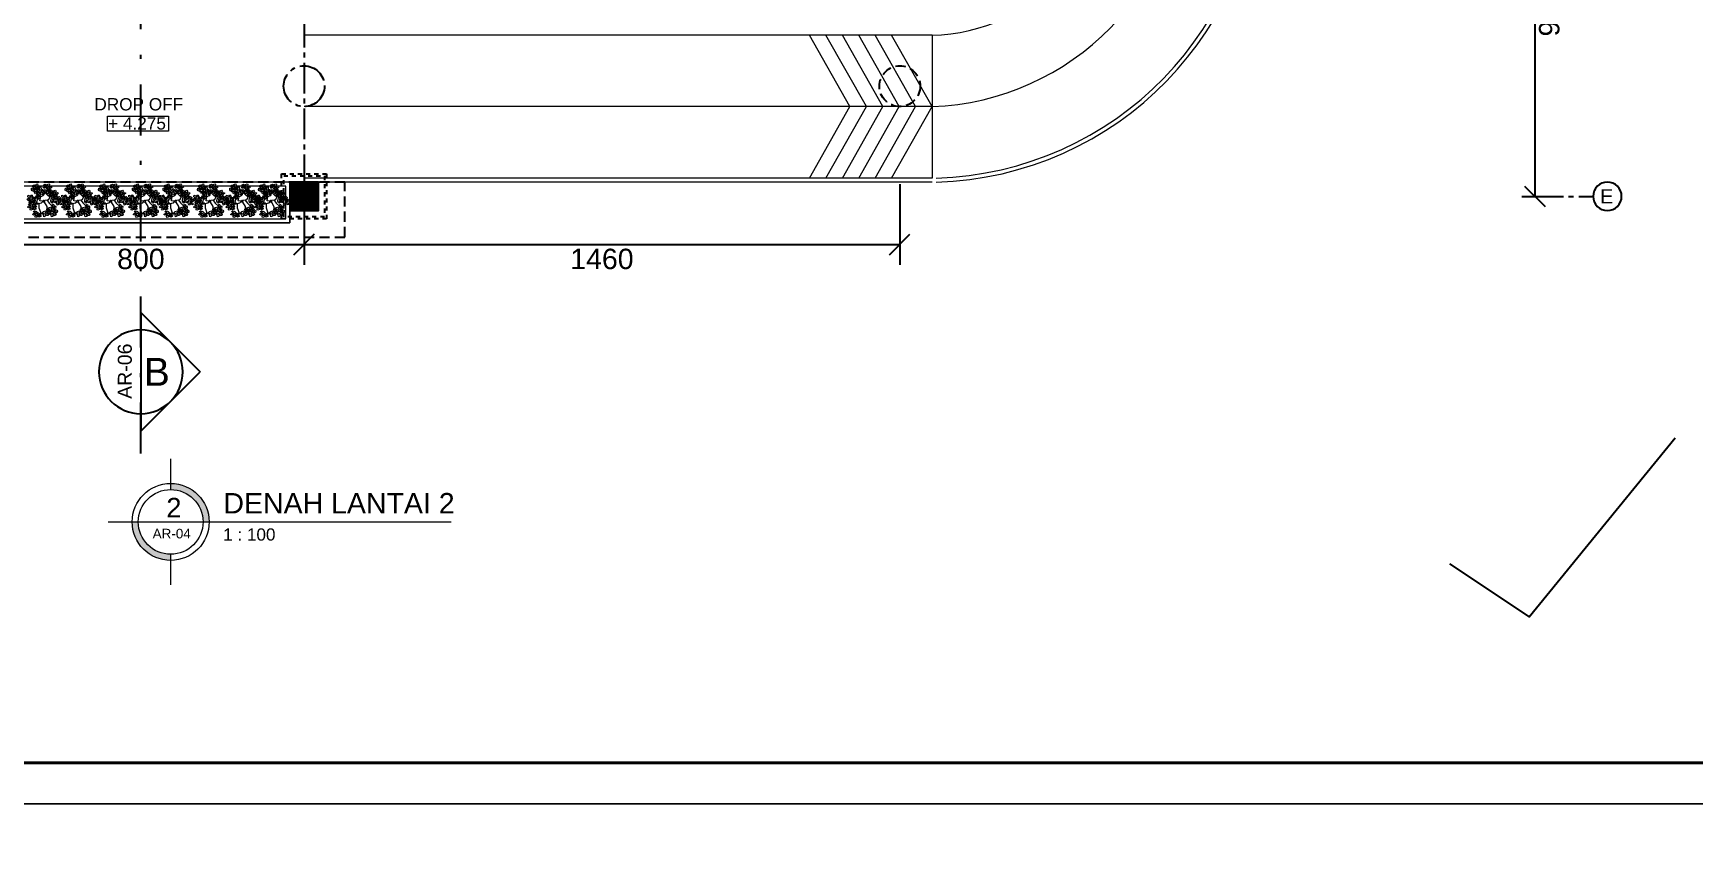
# Model space of a CAD drawing. Header units: inches. Extents: x 249 to 1192, y -18 to 440.
# Drawn here: x 780.75 to 821.45, y 169.51 to 189.37 of the extents above; entities that cross this region are included whole.
import ezdxf
from ezdxf.enums import TextEntityAlignment as Align

# ---------------------------------------------------------------- set-up
doc = ezdxf.new("R2010")
doc.units = ezdxf.units.IN
doc.header["$MEASUREMENT"] = 0
for name, pattern in [('CENTER2', [1.125, 0.75, -0.125, 0.125, -0.125]), ('DASHDOT', [1, 0.5, -0.25, 0, -0.25]), ('DASHED2', [0.375, 0.25, -0.125]), ('HIDDEN', [0.375, 0.25, -0.125])]:
    doc.linetypes.add(name, pattern=pattern)
for name, color, linetype, lineweight in [('ARSIR BETON', 8, 'Continuous', 0), ('DIMENSI', 85, 'Continuous', 20), ('DINDING', 6, 'Continuous', 0), ('GRS KOP', 1, 'Continuous', 40), ('KOP', 7, 'Continuous', 20), ('TEXT (KET. RUANG)', 7, 'Continuous', 5), ('TEXT (KETERANGAN)', 7, 'Continuous', 25), ('VEGETASI', 60, 'Continuous', 0)]:
    doc.layers.add(name, color=color, linetype=linetype, lineweight=lineweight)
for name, color, linetype in [('AS', 15, 'CENTER2'), ('ATAP', 123, 'Continuous'), ('KOLOM', 5, 'Continuous')]:
    doc.layers.add(name, color=color, linetype=linetype)
doc.styles.add('ARIAL', font='arial.ttf')
doc.styles.add('S', font='SIMPLEX', dxfattribs={"width": 1.1})
doc.styles.get("Standard").update_dxf_attribs({"font": 'arial.ttf'})
doc.dimstyles.new('UK. GDG PERTEMUAN', dxfattribs={"dimtxt": 0.5, "dimasz": 0.5, "dimexe": 0.5, "dimexo": 0.05, "dimgap": 0.1, "dimtad": 2, "dimdec": 0, "dimlfac": 100, "dimzin": 0, "dimdsep": 46, "dimtxsty": 'Standard', "dimblk": 'OBLIQUE', "dimcen": 0.09, "dimclrd": 8, "dimclre": 256, "dimclrt": 256, "dimadec": 0, "dimazin": 0, "dimtfac": 1, "dimtdec": 0, "dimtofl": 0, "dimtmove": 0, "dimatfit": 3, "dimldrblk": 'OBLIQUE', "dimfxl": 0, "dimtolj": 1, "dimtzin": 0, "dimarcsym": 0})

# ---------------------------------------------------------------- blocks, each defined once
blk = doc.blocks.new('KOP-ARS')
at = {"layer": 'GRS KOP'}
blk.add_line((1, 1), (83, 1), dxfattribs=at)
at = {"layer": 'KOP'}
blk.add_lwpolyline([(0, 0), (84, 0), (84, 55), (0, 55)], close=True, dxfattribs=at)
for tag, height, p in [('SUKMA', 0.2, (78, 9.9)), ('1:100', 0.25, (81.3, 5.5)), ('1:100', 0.25, (81.3, 4.9)), ('1:100', 0.25, (81.3, 4.3)), ('AR-01', 0.35, (78.15, 2.7)), ('10', 0.35, (81.3, 2.7)), ('2012', 0.35, (81.3, 1.7))]:
    blk.add_attdef(tag, text='', height=height, dxfattribs=at).set_placement(p, align=Align.MIDDLE)
for p in [(73.7, 5.325), (73.7, 4.725), (73.7, 4.125)]:
    blk.add_attdef('-', p, '', height=0.35, dxfattribs=at)
blk = doc.blocks.new('K1')
at = {"layer": 'ARSIR BETON'}
h = blk.add_hatch(dxfattribs=at)
h.set_pattern_fill('ANSI37', color=256, scale=0.15, style=0)
h.set_pattern_definition([(45, (258.37489, 277.120751), (-0.01325825, 0.01325825), []), (135, (258.37489, 277.120751), (-0.01325825, -0.01325825), [])])
h.paths.add_polyline_path([(259.125, 277.171), (259.125, 277.871), (258.425, 277.871), (258.425, 277.171)])
at = {"layer": 'KOLOM'}
blk.add_lwpolyline([(258.425, 277.171), (259.125, 277.171), (259.125, 277.871), (258.425, 277.871)], close=True, dxfattribs=at)
for points in [[(258.725, 277.571), (258.825, 277.471)], [(258.725, 277.471), (258.825, 277.571)]]:
    blk.add_lwpolyline(points, dxfattribs=at)
blk = doc.blocks.new('BRANCHT', base_point=(1.548, 0.551))
for p, q in [((1.511, 0.64), (1.524, 0.662)), ((1.526, 0.607), (1.511, 0.64)), ((1.524, 0.662), (1.551, 0.661)), ((1.55, 0.627), (1.526, 0.607)), ((1.537, 0.5), (1.552, 0.572)), ((1.57, 0.598), (1.55, 0.627)), ((1.551, 0.661), (1.582, 0.622)), ((1.551, 0.661), (1.551, 0.661)), ((1.552, 0.572), (1.57, 0.598)), ((1.573, 0.682), (1.611, 0.684)), ((1.599, 0.643), (1.573, 0.682)), ((1.582, 0.622), (1.599, 0.643)), ((1.599, 0.582), (1.587, 0.538)), ((1.587, 0.538), (1.607, 0.492)), ((1.62, 0.64), (1.599, 0.582)), ((1.599, 0.582), (1.668, 0.562)), ((1.611, 0.684), (1.648, 0.656)), ((1.636, 0.537), (1.625, 0.526)), ((1.625, 0.526), (1.644, 0.481)), ((1.648, 0.656), (1.636, 0.607)), ((1.636, 0.607), (1.644, 0.59)), ((1.69, 0.518), (1.636, 0.537)), ((1.644, 0.59), (1.667, 0.602)), ((1.667, 0.602), (1.71, 0.563)), ((1.667, 0.602), (1.667, 0.602)), ((1.71, 0.563), (1.69, 0.518)), ((1.536, 0.471), (1.537, 0.5)), ((1.554, 0.427), (1.536, 0.471)), ((1.585, 0.414), (1.554, 0.427)), ((1.572, 0.474), (1.594, 0.431)), ((1.606, 0.467), (1.572, 0.474)), ((1.594, 0.431), (1.585, 0.414)), ((1.626, 0.447), (1.606, 0.467)), ((1.68, 0.427), (1.626, 0.447)), ((1.644, 0.481), (1.663, 0.492)), ((1.663, 0.492), (1.686, 0.474)), ((1.686, 0.474), (1.68, 0.427))]:
    blk.add_line(p, q)
blk = doc.blocks.new('T36')
for p, q in [((-0.111, -0.002), (-0.091, 0.108)), ((-0.017, 0.011), (-0.027, -0.001)), ((0.004, 0.007), (-0.017, 0.011)), ((0.016, -0.003), (0.004, 0.007)), ((0.016, -0.003), (0.026, 0.019)), ((0.026, 0.019), (0.124, 0.032)), ((0.07, 0.025), (0.136, -0.06)), ((0.151, 0.1), (0.083, 0.163)), ((0.124, 0.032), (0.151, 0.1)), ((-0.074, -0.06), (-0.174, -0.088)), ((-0.138, -0.078), (-0.138, -0.185)), ((-0.138, -0.185), (-0.081, -0.353)), ((-0.028, -0.013), (-0.111, -0.002)), ((-0.028, -0.013), (-0.074, -0.06)), ((-0.027, -0.001), (-0.028, -0.013)), ((-0.028, -0.013), (-0.026, -0.024)), ((-0.026, -0.024), (-0.018, -0.031)), ((-0.018, -0.031), (-0.001, -0.034)), ((-0.001, -0.034), (0.004, -0.034)), ((0.004, -0.034), (0.013, -0.024)), ((0.004, -0.034), (0.075, -0.149)), ((0.013, -0.024), (0.02, -0.01)), ((0.02, -0.01), (0.016, -0.003)), ((0.075, -0.149), (0.073, -0.293)), ((0.136, -0.06), (0.229, -0.154))]:
    blk.add_line(p, q)
at = {"xscale": 0.8515584, "yscale": 0.8515584, "zscale": 0.8515584}
for p, rotation in [((-0.215, 0.309), 120), ((0.068, 0.33), 59.99999999999999), ((-0.318, 0.042), 180), ((-0.195, 0), 180), ((-0.121, 0.222), 120), ((-0.095, 0.107), 120), ((0.06, 0.183), 59.99999999999999), ((0.243, 0.158), 59.99999999999999), ((-0.298, -0.123), 240), ((-0.168, -0.321), 240), ((0.029, -0.277), 299.9999999999999), ((0.187, -0.168), 299.9999999999999), ((0.233, -0.285), 299.9999999999999)]:
    blk.add_blockref('BRANCHT', p, dxfattribs=dict(at, rotation=rotation))
for p in [(0.192, 0.052), (0.348, -0.001)]:
    blk.add_blockref('BRANCHT', p, dxfattribs=at)
blk = doc.blocks.new('+4275')
at = {"layer": 'TEXT (KET. RUANG)', "color": 1}
blk.add_lwpolyline([(875.579, 243.419), (877.068, 243.419), (877.068, 243.046), (875.579, 243.046)], close=True, dxfattribs=at)
at = {"layer": 'TEXT (KET. RUANG)'}
blk.add_text('+ 4.275', height=0.3015, dxfattribs=at).set_placement((875.591, 243.089))
blk = doc.blocks.new('LANTAI 2')
at = {"layer": 'AS'}
blk.add_lwpolyline([(711.108, 175.889), (711.108, 169.589)], dxfattribs=at)
at = {"layer": 'AS', "linetype": 'HIDDEN', "ltscale": 0.35}
for points in [[(710.559, 169.789), (711.659, 169.789), (711.659, 168.689), (710.559, 168.689)], [(710.609, 169.739), (711.609, 169.739), (711.609, 168.739), (710.609, 168.739)]]:
    blk.add_lwpolyline(points, close=True, dxfattribs=at)
at = {"layer": 'AS'}
blk.add_circle((711.108, 171.939), 0.5, dxfattribs=at)
at = {"layer": 'AS', "linetype": 'HIDDEN'}
blk.add_circle((725.708, 171.939), 0.5, dxfattribs=at)
at = {"layer": 'ATAP', "linetype": 'DASHED2'}
blk.add_lwpolyline([(702.109, 168.239), (712.109, 168.239), (712.109, 169.589), (702.109, 169.589)], close=True, dxfattribs=at)
at = {"layer": 'DINDING'}
for points in [[(726.498, 171.438, 0.398259), (732.722, 177.786), (732.722, 185.839)], [(726.501, 173.188, 0.406069), (730.972, 177.786), (730.972, 185.839)], [(726.598, 169.689, 0.406069), (734.472, 177.786), (734.472, 185.839)], [(726.601, 169.589, 0.406069), (734.572, 177.786), (734.572, 185.839)]]:
    blk.add_lwpolyline(points, format="xyb", dxfattribs=at)
for points in [[(711.108, 174.245), (711.108, 173.089)], [(726.498, 173.188), (711.108, 173.188)], [(723.497, 169.688), (724.487, 171.438), (723.497, 173.188)], [(723.9, 169.688), (724.889, 171.438), (723.9, 173.188)], [(724.302, 169.688), (725.291, 171.438), (724.302, 173.188)], [(724.704, 169.688), (725.693, 171.438), (724.704, 173.188)], [(725.106, 169.688), (726.096, 171.438), (725.106, 173.188)], [(725.509, 169.688), (726.498, 171.438), (725.509, 173.188)], [(726.501, 173.188), (726.498, 169.688)], [(726.498, 171.438), (711.108, 171.438)], [(710.759, 169.589), (710.759, 168.589), (703.459, 168.589), (703.459, 169.589)], [(726.498, 169.688), (711.108, 169.688)], [(726.498, 169.587), (711.108, 169.589)]]:
    blk.add_lwpolyline(points, dxfattribs=at)
for points in [[(710.759, 169.589), (703.459, 169.589), (703.459, 168.589), (710.759, 168.589)], [(710.659, 169.489), (703.559, 169.489), (703.559, 168.689), (710.659, 168.689)]]:
    blk.add_lwpolyline(points, close=True, dxfattribs=at)
at = {"layer": 'DIMENSI'}
blk.add_blockref('+4275', (-169.285, -72.212), dxfattribs=at)
at = {"layer": 'KOLOM'}
blk.add_blockref('K1', (452.334, -108.282), dxfattribs=at)
at = {"layer": 'VEGETASI', "xscale": 0.9115255220459347, "yscale": 0.9115255220459346, "zscale": 0.9115255220459344}
for p in [(704.737, 169.13), (705.567, 169.13), (706.381, 169.13), (707.21, 169.13), (707.962, 169.13), (708.807, 169.13), (709.597, 169.13), (710.303, 169.13)]:
    blk.add_blockref('T36', p, dxfattribs=at)
at = {"layer": 'TEXT (KET. RUANG)'}
blk.add_text('DROP OFF', height=0.3015, rotation=360, dxfattribs=at).set_placement((705.97, 171.345))
blk = doc.blocks.new('_Oblique')
at = {"color": 0, "linetype": 'ByBlock', "lineweight": -2}
blk.add_line((-0.5, -0.5), (0.5, 0.5), dxfattribs=at)
blk = doc.blocks.new('*D213')
at = {"layer": 'DEFPOINTS', "color": 0}
for p in [(787.387, 185.724), (801.986, 185.724), (801.986, 184.193)]:
    blk.add_point(p, dxfattribs=at)
at = {"layer": 'DIMENSI', "lineweight": -2}
for p, q in [((787.387, 185.674), (787.387, 183.693)), ((801.986, 185.674), (801.986, 183.693))]:
    blk.add_line(p, q, dxfattribs=at)
at = {"layer": 'DIMENSI', "color": 8, "lineweight": -2}
blk.add_line((787.387, 184.193), (801.986, 184.193), dxfattribs=at)
at = {"layer": 'DIMENSI', "color": 8, "lineweight": -2, "xscale": 0.5, "yscale": 0.5, "zscale": 0.5, "rotation": 180}
blk.add_blockref('_Oblique', (787.387, 184.193), dxfattribs=at)
at = {"layer": 'DIMENSI', "color": 8, "lineweight": -2, "xscale": 0.5, "yscale": 0.5, "zscale": 0.5}
blk.add_blockref('_Oblique', (801.986, 184.193), dxfattribs=at)
at = {"layer": 'DIMENSI', "insert": (794.686, 183.837), "char_height": 0.5, "attachment_point": 5}
blk.add_mtext('\\A1;1460', dxfattribs=at)
blk = doc.blocks.new('*D218')
at = {"layer": 'DEFPOINTS', "color": 0}
for p in [(779.387, 185.024), (787.387, 185.024), (787.387, 184.193)]:
    blk.add_point(p, dxfattribs=at)
at = {"layer": 'DIMENSI', "lineweight": -2}
for p, q in [((779.387, 184.974), (779.387, 183.693)), ((787.387, 184.974), (787.387, 183.693))]:
    blk.add_line(p, q, dxfattribs=at)
at = {"layer": 'DIMENSI', "color": 8, "lineweight": -2}
blk.add_line((779.387, 184.193), (787.387, 184.193), dxfattribs=at)
at = {"layer": 'DIMENSI', "color": 8, "lineweight": -2, "xscale": 0.5, "yscale": 0.5, "zscale": 0.5, "rotation": 180}
blk.add_blockref('_Oblique', (779.387, 184.193), dxfattribs=at)
at = {"layer": 'DIMENSI', "color": 8, "lineweight": -2, "xscale": 0.5, "yscale": 0.5, "zscale": 0.5}
blk.add_blockref('_Oblique', (787.387, 184.193), dxfattribs=at)
at = {"layer": 'DIMENSI', "insert": (783.387, 183.837), "char_height": 0.5, "attachment_point": 5}
blk.add_mtext('\\A1;800', dxfattribs=at)
blk = doc.blocks.new('NAV')
blk.add_circle((0, -0.4), 0.35)
at = {"style": 'S', "width": 0.75, "flags": 4}
blk.add_attdef('AV', text='', height=0.3, dxfattribs=at).set_placement((0, -0.4), align=Align.MIDDLE)
blk = doc.blocks.new('*D220')
at = {"layer": 'DEFPOINTS', "color": 0}
for p in [(817.184, 194.373), (817.184, 185.374), (817.549, 185.374)]:
    blk.add_point(p, dxfattribs=at)
at = {"layer": 'DIMENSI', "lineweight": -2}
for p, q in [((817.234, 194.373), (818.049, 194.373)), ((817.234, 185.374), (818.049, 185.374))]:
    blk.add_line(p, q, dxfattribs=at)
at = {"layer": 'DIMENSI', "color": 8, "lineweight": -2}
blk.add_line((817.549, 194.373), (817.549, 185.374), dxfattribs=at)
at = {"layer": 'DIMENSI', "color": 8, "lineweight": -2, "xscale": 0.5, "yscale": 0.5, "zscale": 0.5}
for p, rotation in [((817.549, 194.373), 90), ((817.549, 185.374), 270)]:
    blk.add_blockref('_Oblique', p, dxfattribs=dict(at, rotation=rotation))
at = {"layer": 'DIMENSI', "insert": (817.905, 189.874), "char_height": 0.5, "attachment_point": 5, "rotation": 90}
blk.add_mtext('\\A1;900', dxfattribs=at)
blk = doc.blocks.new('JUDUL GAMBAR')
at = {"layer": 'DIMENSI'}
h = blk.add_hatch(color=256, dxfattribs=at)
h.paths.add_polyline_path([(-32.945, 252.895), (-32.945, 253.045, -0.414214), (-33.739, 253.838), (-33.889, 253.838, 0.414214)])
h.paths.add_polyline_path([(-32.945, 254.781), (-32.945, 254.631, -0.414214), (-32.152, 253.838), (-32.002, 253.838, 0.414214)])
for points in [[(-32.945, 255.382), (-32.945, 254.631)], [(-34.474, 253.838), (-26.071, 253.838)], [(-32.945, 253.045), (-32.945, 252.294)]]:
    blk.add_lwpolyline(points, dxfattribs=at)
for radius in [0.943, 0.793]:
    blk.add_circle((-32.945, 253.838), radius, dxfattribs=at)
at = {"layer": 'DIMENSI', "style": 'ARIAL'}
for tag, height, p in [('NO', 0.478, (-32.866, 254.188)), ('AR', 0.236, (-32.919, 253.551))]:
    blk.add_attdef(tag, text='', height=height, dxfattribs=at).set_placement(p, align=Align.MIDDLE_CENTER)
for tag, height, p in [('JUDUL', 0.5, (-31.652, 253.895)), ('SKALA', 0.3, (-31.658, 253.289))]:
    blk.add_attdef(tag, text='', height=height, dxfattribs=at).set_placement(p, align=Align.BOTTOM_LEFT)
blk = doc.blocks.new('Npa')
for p, q in [((-0.849, 0), (0, 0.849)), ((0.849, 0), (0, 0.849)), ((0.849, 0), (-0.849, 0))]:
    blk.add_line(p, q)
blk.add_circle((0, 0), 0.6)
at = {"style": 'S', "width": 0.75, "flags": 4}
for tag, height, p in [('NO', 0.3, (0.005, 0.113)), ('NOLBR', 0.2, (0.005, -0.334))]:
    blk.add_attdef(tag, text='', height=height, dxfattribs=at).set_placement(p, align=Align.CENTER)

msp = doc.modelspace()

# ---------------------------------------------------------------- linework, layer by layer
at = {"layer": 'AS'}
msp.add_lwpolyline([(817.5, 185.374), (818.9773, 185.374)], dxfattribs=at)
at = {"layer": 'DEFPOINTS'}
msp.add_lwpolyline([(815.4598, 176.3685), (817.4117, 175.0687), (820.9901, 179.4556)], dxfattribs=at)

# ---------------------------------------------------------------- block references
at = {"layer": 'KOP'}
for p in [(753.2179, 170.4885), (753.2179, 115.4885)]:
    msp.add_blockref('KOP-ARS', p, dxfattribs=at)
at = {"layer": 'TEXT (KETERANGAN)'}
ref = msp.add_blockref('NAV', (819.3273, 185.774), dxfattribs=dict(at, xscale=-1))
ref.add_attrib('AV', 'E', dxfattribs={"layer": '0', "height": 0.35, "flags": 4}).set_placement((819.3108, 185.374), align=Align.MIDDLE)

# ---------------------------------------------------------------- dimensions: what is measured, and where the dimension line sits
at = {"layer": 'DIMENSI'}
dim = msp.add_linear_dim(base=(817.5495, 185.374), p1=(817.1845, 194.373), p2=(817.1845, 185.374), angle=90, dimstyle='UK. GDG PERTEMUAN', dxfattribs=at)
dim.commit()
dim.dimension.update_dxf_attribs({"geometry": '*D220', "text_midpoint": (817.9048, 189.8735)})

# ---------------------------------------------------------------- next in the draw order: block references
msp.add_blockref('LANTAI 2', (76.2777, 16.1343))

# ---------------------------------------------------------------- next in the draw order: linework, layer by layer
at = {"layer": 'TEXT (KETERANGAN)', "linetype": 'DASHDOT', "ltscale": 2.5}
msp.add_lwpolyline([(783.3866, 179.0679), (783.3866, 198.8962)], dxfattribs=at)

# ---------------------------------------------------------------- next in the draw order: block references
at = {"layer": 'DIMENSI'}
msp.add_blockref('JUDUL GAMBAR', (817.0619, -76.4427), dxfattribs=at).add_auto_attribs({'AR': 'AR-04', 'NO': '2', 'SKALA': '1 : 100', 'JUDUL': 'DENAH LANTAI 2'})
at = {"layer": 'TEXT (KETERANGAN)'}
ref = msp.add_blockref('Npa', (783.3866, 181.0735), dxfattribs=dict(at, xscale=-1.711877601000651, yscale=1.711877601000651, zscale=1.711877601000651, rotation=270))
ref.add_attrib('NO', 'B', dxfattribs={"layer": '0', "height": 0.6848, "flags": 4}).set_placement((784.0958, 181.0723), align=Align.MIDDLE_RIGHT)
ref.add_attrib('NOLBR', 'AR-06', dxfattribs={"layer": '0', "height": 0.34238, "rotation": 90, "flags": 4}).set_placement((783.164, 181.0883), align=Align.CENTER)

# ---------------------------------------------------------------- next in the draw order: dimensions: what is measured, and where the dimension line sits
at = {"layer": 'DIMENSI'}
for base, p1, p2, picture, middle in [((801.9858, 184.1925), (787.3866, 185.7235), (801.9858, 185.7235), '*D213', (794.6862, 183.8372)), ((787.3866, 184.1925), (779.3866, 185.0235), (787.3866, 185.0235), '*D218', (783.3866, 183.8372))]:
    dim = msp.add_linear_dim(base=base, p1=p1, p2=p2, dimstyle='UK. GDG PERTEMUAN', dxfattribs=at)
    dim.commit()
    dim.dimension.update_dxf_attribs({"geometry": picture, "text_midpoint": middle})

doc.saveas('drawing.dxf')
